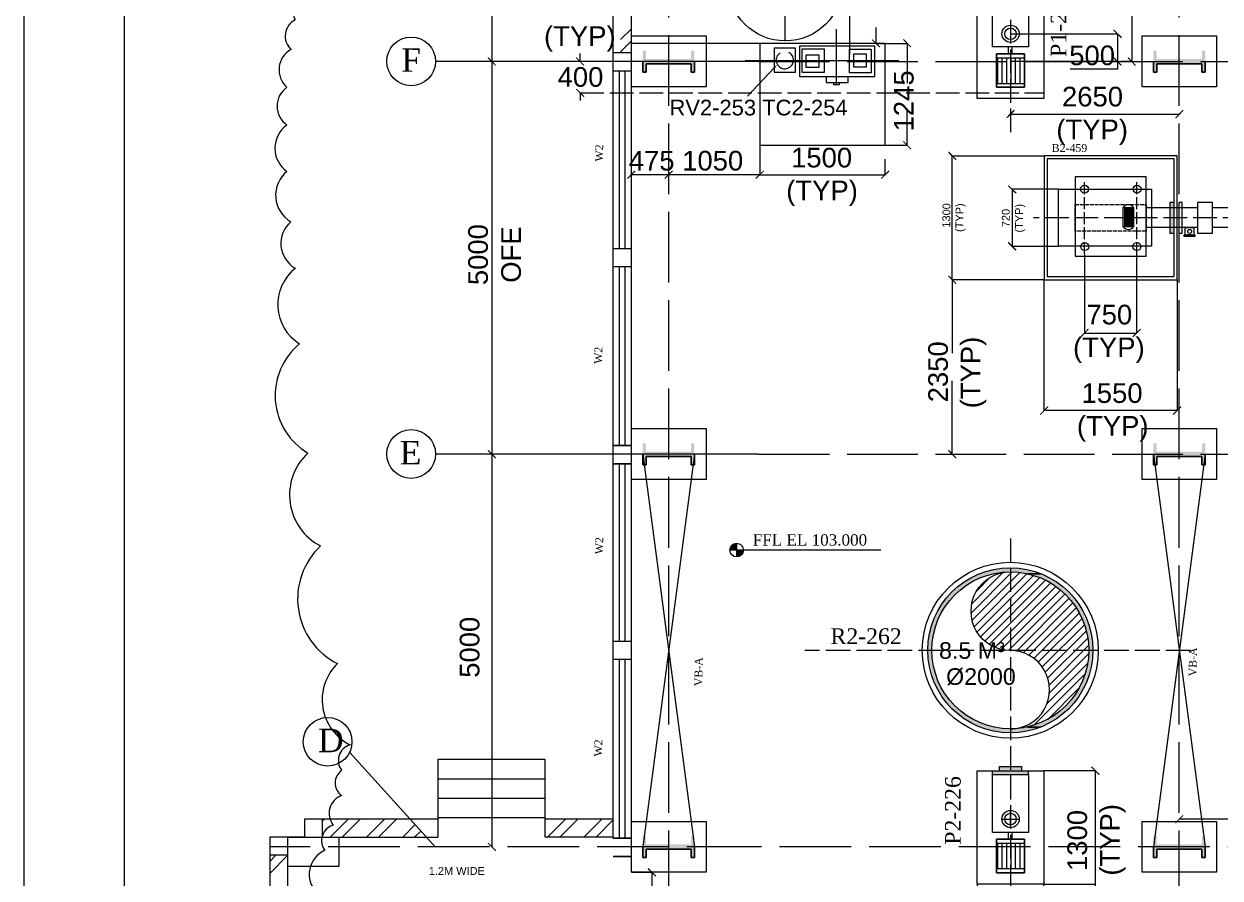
# Model space of a CAD drawing. Header units: inches. Extents: x 2602 to 127694, y 109 to 91908.
# Drawn here: x 2602 to 17827, y 41277 to 52152 of the extents above; entities that cross this region are included whole.
import ezdxf

# ---------------------------------------------------------------- set-up
doc = ezdxf.new("R2010")
doc.units = ezdxf.units.IN
doc.header["$MEASUREMENT"] = 0
doc.linetypes.add('PDF_IMPORT', pattern=[1, 0.8, -0.2])
doc.layers.add('PDF_Geometry', color=7, linetype='Continuous')
doc.layers.add('PDF_Solid Fills', color=7, linetype='Continuous', true_color=0x724639)
doc.layers.add('PDF_Text', color=230, linetype='Continuous', true_color=0xff007f)
doc.styles.add('PDF Arial', font='arial.ttf')
doc.styles.add('PDF Times New Roman', font='times.ttf')

msp = doc.modelspace()

# ---------------------------------------------------------------- hatches: boundary and pattern name
at = {"layer": 'PDF_Solid Fills', "true_color": 0x00b8b8, "transparency": 33554559}
for points in [[(16566, 51969), (16579, 51982), (16477, 52080), (16467, 52070)], [(13401, 51959), (13391, 51949), (13489, 51851), (13502, 51860)], [(13889, 51851), (13899, 51860), (13801, 51959), (13791, 51949)], [(8612, 51627), (8513, 51729), (8503, 51719), (8602, 51618)], [(9737, 51627), (9635, 51729), (9625, 51719), (9727, 51618)], [(16477, 51729), (16467, 51719), (16566, 51618), (16579, 51627)], [(16658, 51729), (16648, 51719), (16746, 51618), (16756, 51627)], [(9727, 51217), (9737, 51231), (9635, 51329), (9625, 51319)], [(15214, 51047), (15201, 51060), (15103, 50958), (15113, 50948)], [(17255, 50958), (17265, 50948), (17363, 51047), (17353, 51060)], [(13801, 50660), (13791, 50650), (13889, 50552), (13899, 50561)], [(14463, 50417), (14473, 50427), (14375, 50529), (14365, 50516)], [(10389, 50276), (10376, 50286), (10278, 50187), (10288, 50178)], [(10852, 50286), (10753, 50187), (10763, 50178), (10865, 50276)], [(12013, 50286), (11911, 50187), (11921, 50178), (12023, 50276)], [(13509, 50187), (13519, 50178), (13620, 50276), (13607, 50286)], [(15224, 49991), (15237, 50001), (15136, 50099), (15126, 50089)], [(15136, 49377), (15126, 49364), (15224, 49266), (15237, 49276)], [(14365, 48938), (14463, 48839), (14473, 48849), (14375, 48951)], [(16156, 48262), (16146, 48272), (16048, 48173), (16057, 48160)], [(16710, 48173), (16720, 48160), (16822, 48262), (16809, 48272)], [(15644, 47275), (15634, 47285), (15533, 47183), (15542, 47173)], [(17225, 47183), (17235, 47173), (17337, 47275), (17327, 47285)], [(8612, 46629), (8513, 46730), (8503, 46717), (8602, 46619)], [(14375, 46730), (14365, 46717), (14463, 46619), (14473, 46629)], [(15300, 42696), (15018, 42696), (15018, 42643), (14929, 42643), (14929, 42594), (15388, 42594), (15388, 42643), (15300, 42643)], [(16284, 42591), (16297, 42600), (16195, 42699), (16185, 42689)], [(17363, 42072), (17353, 42082), (17255, 41984), (17265, 41974)], [(8513, 41728), (8503, 41718), (8602, 41620), (8612, 41630)], [(10642, 41295), (10652, 41305), (10550, 41407), (10540, 41393)]]:
    msp.add_hatch(color=132, dxfattribs=at).paths.add_polyline_path(points)
at = {"layer": 'PDF_Solid Fills', "transparency": 33554559}
for points in [[(11137, 51539), (11137, 51811), (11095, 51811), (11095, 51706), (10521, 51706), (10521, 51811), (10478, 51811), (10478, 51539), (10521, 51539), (10521, 51644), (11095, 51644), (11095, 51539)], [(17638, 51539), (17638, 51811), (17596, 51811), (17596, 51706), (17022, 51706), (17022, 51811), (16979, 51811), (16979, 51539), (17022, 51539), (17022, 51644), (17596, 51644), (17596, 51539)], [(11137, 46540), (11137, 46812), (11095, 46812), (11095, 46704), (10521, 46704), (10521, 46812), (10478, 46812), (10478, 46540), (10521, 46540), (10521, 46645), (11095, 46645), (11095, 46540)], [(17638, 46540), (17638, 46812), (17596, 46812), (17596, 46704), (17022, 46704), (17022, 46812), (16979, 46812), (16979, 46540), (17022, 46540), (17022, 46645), (17596, 46645), (17596, 46540)], [(11137, 41541), (11137, 41810), (11095, 41810), (11095, 41705), (10521, 41705), (10521, 41810), (10478, 41810), (10478, 41541), (10521, 41541), (10521, 41646), (11095, 41646), (11095, 41541)], [(17638, 41541), (17638, 41810), (17596, 41810), (17596, 41705), (17022, 41705), (17022, 41810), (16979, 41810), (16979, 41541), (17022, 41541), (17022, 41646), (17596, 41646), (17596, 41541)]]:
    msp.add_hatch(color=256, dxfattribs=at).paths.add_polyline_path(points)
at = {"layer": 'PDF_Solid Fills', "true_color": 0xb85b5b, "transparency": 33554559}
for points in [[(17186, 49879), (17186, 49489), (17242, 49489), (17242, 49879)], [(17511, 49463), (17465, 49463), (17465, 49469), (17409, 49469), (17409, 49463), (17366, 49463), (17366, 49449), (17511, 49449)]]:
    msp.add_hatch(color=13, dxfattribs=at).paths.add_polyline_path(points)
at = {"layer": 'PDF_Solid Fills', "true_color": 0x5bb8b8, "transparency": 33554559}
h = msp.add_hatch(color=123, dxfattribs=at)
h.paths.add_polyline_path([(11672, 45451), (11672, 45366), (11688, 45366), (11701, 45369), (11715, 45376), (11728, 45385), (11737, 45395), (11747, 45408), (11754, 45421), (11757, 45435), (11757, 45451)])
h.paths.add_polyline_path([(11672, 45536), (11659, 45536), (11642, 45530), (11629, 45523), (11619, 45517), (11606, 45507), (11593, 45480), (11590, 45464), (11587, 45451), (11672, 45451)])
at = {"layer": 'PDF_Solid Fills', "true_color": 0x00dd37, "transparency": 33554559}
h = msp.add_hatch(color=102, dxfattribs=at)
h.paths.add_polyline_path([(15267, 43181), (15155, 43175), (15044, 43181), (14932, 43197), (14824, 43230), (14785, 43247), (14719, 43273), (14663, 43306), (14624, 43329), (14558, 43375), (14532, 43391), (14463, 43453), (14447, 43466), (14385, 43539), (14371, 43552), (14316, 43634), (14309, 43640), (14257, 43732), (14253, 43739), (14214, 43837), (14211, 43844), (14181, 43949), (14181, 43952), (14162, 44060), (14162, 44063), (14155, 44175), (14162, 44286), (14181, 44398), (14211, 44503), (14214, 44510), (14253, 44608), (14257, 44615), (14309, 44706), (14316, 44716), (14371, 44798), (14385, 44808), (14447, 44880), (14463, 44897), (14532, 44956), (14558, 44975), (14624, 45021), (14663, 45044), (14719, 45074), (14785, 45100), (14824, 45116), (14932, 45149), (15044, 45169), (15155, 45175), (15267, 45169), (15375, 45149), (15378, 45149), (15483, 45116), (15526, 45100), (15588, 45074), (15647, 45044), (15687, 45021), (15752, 44975), (15779, 44956), (15844, 44897), (15861, 44880), (15926, 44808), (15936, 44798), (15995, 44716), (16002, 44706), (16051, 44615), (16054, 44608), (16097, 44510), (16100, 44503), (16130, 44398), (16149, 44286), (16156, 44175), (16149, 44063), (16149, 44060), (16130, 43952), (16130, 43949), (16100, 43844), (16097, 43837), (16054, 43739), (16051, 43732), (16002, 43640), (15995, 43634), (15936, 43552), (15926, 43539), (15861, 43466), (15844, 43453), (15779, 43391), (15752, 43375), (15687, 43329), (15647, 43306), (15588, 43273), (15526, 43247), (15483, 43230), (15378, 43197), (15375, 43197)])
h.paths.add_polyline_path([(15470, 43175), (15487, 43181), (15542, 43197), (15611, 43230), (15647, 43247), (15690, 43273), (15743, 43306), (15772, 43329), (15834, 43375), (15854, 43391), (15930, 43466), (15992, 43539), (15998, 43552), (16054, 43634), (16057, 43640), (16107, 43732), (16110, 43739), (16149, 43837), (16149, 43844), (16179, 43949), (16179, 43952), (16199, 44060), (16199, 44063), (16205, 44175), (16199, 44286), (16179, 44398), (16149, 44503), (16149, 44510), (16110, 44608), (16107, 44615), (16057, 44706), (16054, 44716), (15998, 44798), (15992, 44808), (15930, 44880), (15916, 44897), (15854, 44956), (15834, 44975), (15772, 45021), (15743, 45044), (15690, 45074), (15647, 45100), (15611, 45116), (15542, 45149), (15487, 45169), (15470, 45175), (15434, 45185), (15326, 45208), (15211, 45221), (15096, 45221), (14985, 45208), (14873, 45185), (14841, 45175), (14821, 45169), (14765, 45149), (14699, 45116), (14663, 45100), (14617, 45074), (14565, 45044), (14476, 44975), (14457, 44956), (14391, 44897), (14381, 44880), (14319, 44808), (14312, 44798), (14257, 44716), (14250, 44706), (14201, 44615), (14201, 44608), (14162, 44510), (14158, 44503), (14129, 44398), (14112, 44286), (14106, 44175), (14112, 44063), (14112, 44060), (14129, 43952), (14129, 43949), (14158, 43844), (14162, 43837), (14201, 43739), (14201, 43732), (14250, 43640), (14257, 43634), (14312, 43552), (14319, 43539), (14381, 43466), (14391, 43453), (14457, 43391), (14476, 43375), (14565, 43306), (14617, 43273), (14663, 43247), (14699, 43230), (14765, 43197), (14821, 43181), (14841, 43175), (14873, 43161), (14985, 43138), (15096, 43125), (15211, 43125), (15326, 43138), (15434, 43161)], flags=0)

# ---------------------------------------------------------------- linework, layer by layer
at = {"layer": 'PDF_Geometry', "lineweight": 0}
for points in [[(2602, 109), (89044, 109), (104569, 109), (127694, 109), (127694, 91908), (104569, 91908), (2602, 91908)], [(15159, 51345), (14982, 51345), (14982, 51772), (15159, 51772), (14982, 51772), (14982, 51345)], [(15159, 51345), (15336, 51345), (15336, 51772), (15159, 51772), (15336, 51772), (15336, 51345)], [(15159, 41344), (14982, 41344), (14982, 41774), (15159, 41774), (14982, 41774), (14982, 41344)], [(15159, 41344), (15336, 41344), (15336, 41774), (15159, 41774), (15336, 41774), (15336, 41344)]]:
    msp.add_lwpolyline(points, close=True, dxfattribs=at)
for points in [[(104569, 90632), (3878, 90632), (3878, 13355)], [(6001, 51828), (6001, 51828)], [(15136, 51772), (15136, 51860)], [(15182, 51772), (15182, 51860)], [(14982, 51719), (15336, 51719)], [(14995, 51719), (14995, 51395)], [(15050, 51719), (15050, 51395)], [(15109, 51719), (15109, 51395)], [(15165, 51719), (15165, 51395)], [(15221, 51719), (15221, 51395)], [(15280, 51719), (15280, 51395)], [(5948, 51345), (5948, 51345)], [(14982, 51395), (15336, 51395)], [(5948, 50863), (5948, 50863)], [(5948, 50273), (5948, 50273)], [(6001, 49630), (6001, 49630)], [(6056, 49043), (6056, 49043)], [(6109, 48078), (6109, 48078)], [(6217, 46684), (6217, 46684)], [(6378, 45507), (6378, 45507)], [(6591, 44008), (6591, 44008)], [(6752, 42968), (6752, 42968)], [(6643, 42646), (6643, 42646)], [(6643, 42325), (6643, 42325)], [(6538, 41951), (6538, 41951)], [(14982, 41721), (15336, 41721)], [(14995, 41721), (14995, 41397)], [(15050, 41721), (15050, 41397)], [(15109, 41721), (15109, 41397)], [(15136, 41774), (15136, 41859)], [(15165, 41721), (15165, 41397)], [(15182, 41774), (15182, 41859)], [(15221, 41721), (15221, 41397)], [(15280, 41721), (15280, 41397)], [(6430, 41630), (6430, 41630)], [(14982, 41397), (15336, 41397)]]:
    msp.add_lwpolyline(points, dxfattribs=at)
at = {"layer": 'PDF_Geometry', "color": 30, "linetype": 'PDF_IMPORT', "lineweight": 0, "ltscale": 1125.093782, "true_color": 0xff7f00}
for points in [[(10809, 17356), (10809, 85751)], [(17307, 17356), (17307, 83868), (17307, 77377)], [(11954, 51673), (103310, 51673)], [(11954, 46674), (103310, 46674)]]:
    msp.add_lwpolyline(points, dxfattribs=at)
at = {"layer": 'PDF_Geometry', "color": 12, "linetype": 'PDF_IMPORT', "lineweight": 0, "ltscale": 15816.91609, "true_color": 0xdd0000}
msp.add_lwpolyline([(33514, 25970), (10104, 25970), (10104, 77377)], dxfattribs=at)
at = {"layer": 'PDF_Geometry', "color": 12, "linetype": 'PDF_IMPORT', "lineweight": 0, "ltscale": 15587.305114, "true_color": 0xdd0000}
msp.add_lwpolyline([(10334, 41675), (10334, 77147), (91708, 77147)], dxfattribs=at)
at = {"layer": 'PDF_Geometry', "color": 132, "lineweight": 0, "true_color": 0x00b8b8}
for points in [[(9897, 56672), (9625, 56672), (8559, 56672), (8559, 53996), (8559, 51673), (8559, 48997), (8559, 46674), (8559, 43998), (8559, 41675)], [(16563, 54173), (16704, 54173), (16704, 52746), (16704, 51673), (16563, 51673)], [(13446, 52106), (13446, 51903), (13565, 51903), (13843, 51903), (13843, 51398)], [(15159, 52024), (16523, 52024), (16523, 51673), (15165, 51673)], [(15159, 52024), (15159, 52024)], [(9681, 51673), (9681, 51775)], [(13565, 51903), (13565, 51903)], [(11564, 51673), (9681, 51673), (9681, 51746)], [(9681, 51673), (9681, 51673)], [(9681, 51673), (9681, 51673)], [(9681, 51673), (9681, 51673)], [(11564, 51673), (11564, 51673)], [(13446, 51673), (13565, 51673)], [(15165, 51673), (15165, 51673)], [(16523, 51673), (16523, 51575), (15920, 51575)], [(16523, 51673), (16523, 51673)], [(9681, 51273), (9681, 51273)], [(9681, 51273), (9681, 51175)], [(9681, 51273), (9681, 51273)], [(13565, 50607), (13843, 50607), (13843, 51040)], [(15159, 51004), (15159, 51004)], [(15159, 51004), (17307, 51004)], [(17307, 51004), (17307, 51004)], [(10809, 50607), (10809, 50607)], [(11967, 50604), (11967, 50230), (10809, 50230), (10809, 50604)], [(11967, 50607), (11967, 50607)], [(11967, 50430), (11967, 50230), (13565, 50230), (13565, 50430)], [(17281, 48895), (17281, 47229), (15588, 47229), (15588, 48895), (14417, 48895), (14417, 49505), (14417, 50473), (15588, 50473)], [(10334, 50233), (10334, 50233)], [(10809, 50230), (10334, 50230)], [(10809, 50233), (10809, 50233)], [(10809, 50230), (10809, 50230)], [(15769, 50046), (15182, 50046), (15182, 49508), (15182, 49322), (15769, 49322)], [(16100, 49223), (16100, 48216), (16766, 48216), (16766, 49223)], [(14417, 48895), (14417, 48895)], [(14417, 48895), (14417, 47960)], [(14417, 46674), (14417, 47606)], [(14417, 46674), (14417, 46674)], [(14736, 41200), (14736, 40790), (15582, 40790), (15582, 41200), (16241, 41200), (16241, 41744), (16241, 42643), (15582, 42643)], [(14929, 42594), (14929, 42643)], [(15018, 42643), (15018, 42696), (15159, 42696), (15300, 42696), (15300, 42643)], [(15388, 42594), (15388, 42643)], [(17307, 42026), (17307, 42026)], [(19984, 42026), (17307, 42026)], [(10334, 41351), (10596, 41351), (10596, 40928)], [(10334, 41351), (10334, 41351)], [(10596, 41351), (10596, 41351)]]:
    msp.add_lwpolyline(points, dxfattribs=at)
at = {"layer": 'PDF_Geometry', "linetype": 'PDF_IMPORT', "lineweight": 0, "ltscale": 377.218032}
for points in [[(15159, 55600), (15159, 50775)], [(9681, 51273), (15582, 51273)], [(22313, 49682), (15454, 49682)], [(15159, 45599), (15159, 40773)]]:
    msp.add_lwpolyline(points, dxfattribs=at)
at = {"layer": 'PDF_Geometry', "color": 4, "lineweight": 0}
for points in [[(13109, 51903), (10334, 51903), (10334, 53573), (13109, 53573)], [(11967, 50607), (13565, 50607), (13565, 51903), (11967, 51903)], [(12151, 51539), (12423, 51539), (12423, 51841), (12151, 51841)], [(13433, 51870), (12476, 51870), (12476, 51483), (13433, 51483)], [(12508, 51834), (12790, 51834), (12790, 51532), (12508, 51532)], [(13109, 51831), (13387, 51831), (13387, 51529), (13109, 51529)], [(13164, 51769), (13322, 51769), (13322, 51601), (13164, 51601)], [(12558, 51759), (12722, 51759), (12722, 51595), (12558, 51595)], [(12912, 51404), (12977, 51404), (12977, 51378), (12912, 51378)]]:
    msp.add_lwpolyline(points, close=True, dxfattribs=at)
for points in [[(13112, 52661), (13109, 51759)], [(12292, 51933), (12292, 52516)], [(12945, 51378), (12945, 52083)], [(13738, 51680), (11783, 51680)], [(12157, 51598), (11813, 51231), (11810, 51231)], [(12813, 51483), (12813, 51404), (13095, 51404), (13095, 51483)], [(12794, 50309), (12794, 50309)]]:
    msp.add_lwpolyline(points, dxfattribs=at)
at = {"layer": 'PDF_Geometry', "color": 132, "lineweight": 0, "true_color": 0x00b8b8}
for points in [[(15159, 51201), (14736, 51201), (14736, 52644), (15159, 52644), (15582, 52644), (15582, 51201)], [(15159, 52595), (15388, 52595), (15388, 51860), (15159, 51860), (14929, 51860), (14929, 52595)], [(15159, 41200), (14736, 41200), (14736, 42643), (15159, 42643), (15582, 42643), (15582, 41200)], [(15159, 42594), (15388, 42594), (15388, 41859), (15159, 41859), (14929, 41859), (14929, 42594)]]:
    msp.add_lwpolyline(points, close=True, dxfattribs=at)
at = {"layer": 'PDF_Geometry', "lineweight": 0}
for points in [[(6216, 52524, 0.520564), (6055, 52203, 0.520567), (6001, 51828)], [(6004, 51827, 0.52057), (5949, 51345, 0.520542), (5950, 50864, 0.520541), (5949, 50274, 0.524096), (6001, 49633, 0.520574), (6055, 49041)], [(6058, 49041, 0.52057), (6111, 48078, 0.52057), (6217, 46688, 0.520542), (6378, 45506, 0.520572), (6592, 44009)], [(6648, 42647, 0.52054), (6646, 42328, 0.520565), (6540, 41952, 0.520564), (6432, 41629)], [(6433, 41631, 0.520572), (6326, 41096, 0.52054), (6326, 40776)]]:
    msp.add_lwpolyline(points, format="xyb", dxfattribs=at)
at = {"layer": 'PDF_Geometry', "color": 12, "lineweight": 0, "true_color": 0xdd0000}
for points in [[(10196, 51952), (10334, 52090)], [(10196, 51798), (10334, 51936)], [(10334, 51782), (10104, 51782)], [(10334, 51549), (10104, 51549)], [(10179, 51559), (10179, 49289)], [(10252, 51559), (10252, 49282)], [(10334, 49289), (10104, 49289)], [(10334, 49059), (10104, 49059)], [(10179, 49059), (10179, 46789)], [(10252, 49059), (10252, 46783)], [(10334, 46783), (10104, 46783)], [(10334, 46550), (10104, 46550)], [(10179, 46560), (10179, 44290)], [(10252, 46560), (10252, 44283)], [(10334, 44290), (10104, 44290)], [(10334, 44060), (10104, 44060)], [(10179, 44060), (10179, 41790)], [(10252, 44060), (10252, 41784)], [(7870, 42026), (6174, 42026), (6174, 41797), (7870, 41797)], [(6404, 42010), (6424, 42026)], [(6404, 41797), (6404, 42026)], [(6499, 41797), (6729, 42026)], [(6653, 41797), (6883, 42026)], [(6962, 41797), (7191, 42026)], [(7116, 41797), (7345, 42026)], [(10104, 42026), (9235, 42026)], [(9268, 41797), (9497, 42026)], [(9422, 41797), (9651, 42026)], [(9730, 41797), (9960, 42026)], [(15047, 42026), (15136, 42026)], [(15083, 42026), (15142, 42026)], [(15146, 42026), (15169, 42026)], [(15152, 42026), (15165, 42026)], [(15159, 42049), (15159, 42138)], [(15159, 42040), (15159, 42099)], [(15159, 42013), (15159, 42036)], [(15159, 42020), (15159, 42033)], [(15172, 42026), (15231, 42026)], [(15182, 42026), (15270, 42026)], [(7424, 41797), (7582, 41958)], [(7575, 41797), (7654, 41876)], [(9884, 41797), (10104, 42017)], [(15159, 41951), (15159, 42010)], [(15159, 41915), (15159, 42004)], [(6174, 41797), (5961, 41797), (5732, 41797), (5732, 36568), (5961, 36568)], [(10104, 41797), (9235, 41797)], [(10334, 41784), (10104, 41784)], [(5732, 41489), (5807, 41567)], [(5732, 41334), (5961, 41567), (5732, 41567)], [(5732, 36798), (5961, 36798), (5961, 41423)], [(10334, 41551), (10104, 41551)]]:
    msp.add_lwpolyline(points, dxfattribs=at)
at = {"layer": 'PDF_Geometry', "color": 17, "lineweight": 0, "true_color": 0x724639}
for points in [[(10334, 51998), (11285, 51998), (11285, 51349), (10334, 51349)], [(10334, 51998), (11285, 51998), (11285, 51349), (10334, 51349)], [(16835, 51998), (17783, 51998), (17783, 51349), (16835, 51349)], [(16835, 51998), (17783, 51998), (17783, 51349), (16835, 51349)], [(10809, 51644), (11095, 51644), (11095, 51539), (11137, 51539), (11137, 51677), (11137, 51539), (11095, 51539), (11095, 51644), (10809, 51644), (10521, 51644), (10521, 51539), (10478, 51539), (10478, 51677), (10478, 51539), (10521, 51539), (10521, 51644)], [(10809, 51644), (11095, 51644), (11095, 51539), (11137, 51539), (11137, 51677), (11137, 51539), (11095, 51539), (11095, 51644), (10809, 51644), (10521, 51644), (10521, 51539), (10478, 51539), (10478, 51677), (10478, 51539), (10521, 51539), (10521, 51644)], [(17307, 51644), (17596, 51644), (17596, 51539), (17638, 51539), (17638, 51677), (17638, 51539), (17596, 51539), (17596, 51644), (17307, 51644), (17022, 51644), (17022, 51539), (16979, 51539), (16979, 51677), (16979, 51539), (17022, 51539), (17022, 51644)], [(17307, 51644), (17596, 51644), (17596, 51539), (17638, 51539), (17638, 51677), (17638, 51539), (17596, 51539), (17596, 51644), (17307, 51644), (17022, 51644), (17022, 51539), (16979, 51539), (16979, 51677), (16979, 51539), (17022, 51539), (17022, 51644)], [(10334, 46999), (11285, 46999), (11285, 46350), (10334, 46350)], [(10334, 46999), (11285, 46999), (11285, 46350), (10334, 46350)], [(16835, 46999), (17783, 46999), (17783, 46350), (16835, 46350)], [(16835, 46999), (17783, 46999), (17783, 46350), (16835, 46350)], [(10809, 46645), (11095, 46645), (11095, 46540), (11137, 46540), (11137, 46674), (11137, 46540), (11095, 46540), (11095, 46645), (10809, 46645), (10521, 46645), (10521, 46540), (10478, 46540), (10478, 46674), (10478, 46540), (10521, 46540), (10521, 46645)], [(10809, 46645), (11095, 46645), (11095, 46540), (11137, 46540), (11137, 46674), (11137, 46540), (11095, 46540), (11095, 46645), (10809, 46645), (10521, 46645), (10521, 46540), (10478, 46540), (10478, 46674), (10478, 46540), (10521, 46540), (10521, 46645)], [(17307, 46645), (17596, 46645), (17596, 46540), (17638, 46540), (17638, 46674), (17638, 46540), (17596, 46540), (17596, 46645), (17307, 46645), (17022, 46645), (17022, 46540), (16979, 46540), (16979, 46674), (16979, 46540), (17022, 46540), (17022, 46645)], [(17307, 46645), (17596, 46645), (17596, 46540), (17638, 46540), (17638, 46674), (17638, 46540), (17596, 46540), (17596, 46645), (17307, 46645), (17022, 46645), (17022, 46540), (16979, 46540), (16979, 46674), (16979, 46540), (17022, 46540), (17022, 46645)], [(10334, 41997), (11285, 41997), (11285, 41351), (10334, 41351)], [(10334, 41997), (11285, 41997), (11285, 41351), (10334, 41351)], [(16835, 41997), (17783, 41997), (17783, 41351), (16835, 41351)], [(16835, 41997), (17783, 41997), (17783, 41351), (16835, 41351)], [(10809, 41646), (11095, 41646), (11095, 41541), (11137, 41541), (11137, 41675), (11137, 41541), (11095, 41541), (11095, 41646), (10809, 41646), (10521, 41646), (10521, 41541), (10478, 41541), (10478, 41675), (10478, 41541), (10521, 41541), (10521, 41646)], [(10809, 41646), (11095, 41646), (11095, 41541), (11137, 41541), (11137, 41675), (11137, 41541), (11095, 41541), (11095, 41646), (10809, 41646), (10521, 41646), (10521, 41541), (10478, 41541), (10478, 41675), (10478, 41541), (10521, 41541), (10521, 41646)], [(17307, 41646), (17596, 41646), (17596, 41541), (17638, 41541), (17638, 41675), (17638, 41541), (17596, 41541), (17596, 41646), (17307, 41646), (17022, 41646), (17022, 41541), (16979, 41541), (16979, 41675), (16979, 41541), (17022, 41541), (17022, 41646)], [(17307, 41646), (17596, 41646), (17596, 41541), (17638, 41541), (17638, 41675), (17638, 41541), (17596, 41541), (17596, 41646), (17307, 41646), (17022, 41646), (17022, 41541), (16979, 41541), (16979, 41675), (16979, 41541), (17022, 41541), (17022, 41646)]]:
    msp.add_lwpolyline(points, close=True, dxfattribs=at)
at = {"layer": 'PDF_Geometry', "color": 30, "lineweight": 0, "true_color": 0xff7f00}
for points in [[(11954, 51673), (7837, 51673)], [(11954, 46674), (7837, 46674)], [(6745, 42879), (7837, 41675)]]:
    msp.add_lwpolyline(points, dxfattribs=at)
at = {"layer": 'PDF_Geometry', "color": 162, "lineweight": 0, "true_color": 0x002db8}
for points in [[(17281, 50473), (15588, 50473), (15588, 48895), (17281, 48895), (17281, 49682)], [(17242, 50434), (15628, 50434), (15628, 48934), (17242, 48934), (17242, 49682)], [(16887, 50207), (15982, 50207), (15982, 49194), (16887, 49194), (16887, 49682)]]:
    msp.add_lwpolyline(points, close=True, dxfattribs=at)
at = {"layer": 'PDF_Geometry', "linetype": 'PDF_IMPORT', "lineweight": 0, "ltscale": 190.249094}
for points in [[(16100, 49223), (16100, 50174)], [(16766, 49223), (16766, 50174)]]:
    msp.add_lwpolyline(points, dxfattribs=at)
at = {"layer": 'PDF_Geometry', "color": 13, "lineweight": 0, "true_color": 0xb85b5b}
for points in [[(16435, 49322), (15769, 49322), (15769, 50046), (16435, 50046), (16953, 50046), (16953, 49322)], [(17186, 49840), (17186, 49682), (17186, 49525), (17186, 49489), (17242, 49489), (17242, 49682), (17242, 49879), (17186, 49879)], [(17304, 49879), (17304, 49489), (17343, 49489), (17343, 49879)], [(17540, 49879), (17540, 49489), (17730, 49489), (17730, 49682), (17730, 49879)], [(17383, 49558), (17494, 49558), (17494, 49463), (17383, 49463)]]:
    msp.add_lwpolyline(points, close=True, dxfattribs=at)
at = {"layer": 'PDF_Geometry', "color": 13, "linetype": 'PDF_IMPORT', "lineweight": 0, "ltscale": 62.322979, "true_color": 0xb85b5b}
msp.add_lwpolyline([(15982, 49512), (15982, 49853), (16435, 49853), (16887, 49853), (16887, 49512), (16435, 49512), (15982, 49512)], dxfattribs=at)
at = {"layer": 'PDF_Geometry', "color": 102, "lineweight": 0, "true_color": 0x00dd37}
msp.add_lwpolyline([(16592, 49814), (16727, 49814), (16727, 49568), (16592, 49568)], close=True, dxfattribs=at)
for points in [[(16609, 49814), (16609, 49568)], [(16625, 49814), (16625, 49568)], [(16641, 49814), (16641, 49568)], [(16654, 49814), (16654, 49568)], [(16671, 49814), (16671, 49568)], [(16687, 49814), (16687, 49568)], [(16704, 49814), (16704, 49568)], [(16717, 49814), (16717, 49568)], [(14657, 44651), (15178, 45172)], [(14663, 44765), (15064, 45166)], [(14670, 44559), (15277, 45166)], [(14696, 44477), (15369, 45152)], [(14729, 44936), (14893, 45100)], [(14732, 44408), (15451, 45129)], [(14775, 44346), (15529, 45100)], [(14831, 44293), (15602, 45067)], [(15542, 45149), (15375, 45149), (15542, 45149)], [(14890, 44250), (15670, 45031)], [(14962, 44214), (15736, 44988)], [(15041, 44188), (15795, 44943)], [(15132, 44175), (15851, 44890)], [(15234, 44168), (15903, 44838)], [(15319, 44145), (15949, 44779)], [(15392, 44113), (15995, 44716)], [(15457, 44073), (16034, 44651)], [(15513, 44024), (16067, 44578)], [(15562, 43965), (16100, 44503)], [(15602, 43899), (16123, 44421)], [(15631, 43824), (16143, 44332)], [(15159, 44175), (15159, 44175)], [(15651, 43735), (16153, 44237)], [(15621, 43496), (16143, 44014)], [(15654, 43634), (16153, 44132)], [(15451, 43220), (16110, 43876)], [(15634, 43296), (16031, 43693)], [(15195, 43175), (15195, 43175)], [(15313, 43188), (15333, 43207)], [(15542, 43197), (15378, 43197), (15542, 43197)], [(16241, 39173), (16241, 41675)]]:
    msp.add_lwpolyline(points, dxfattribs=at)
at = {"layer": 'PDF_Geometry', "color": 24, "lineweight": 0, "true_color": 0x942500}
for points in [[(17540, 49810), (16887, 49810)], [(19725, 49810), (17730, 49810)], [(17540, 49558), (16887, 49558)], [(19725, 49558), (17730, 49558)]]:
    msp.add_lwpolyline(points, dxfattribs=at)
at = {"layer": 'PDF_Geometry', "color": 13, "lineweight": 0, "true_color": 0xb85b5b}
for points in [[(17383, 49463), (17366, 49463), (17366, 49449), (17511, 49449), (17511, 49463), (17494, 49463)], [(17409, 49463), (17409, 49469), (17465, 49469), (17465, 49463)]]:
    msp.add_lwpolyline(points, dxfattribs=at)
at = {"layer": 'PDF_Geometry', "color": 12, "lineweight": 0, "true_color": 0xdd0000}
for points in [[(10104, 46783), (10334, 46783)], [(10104, 46550), (10334, 46550)], [(5961, 41797), (6611, 41797), (6611, 41423), (5961, 41423)], [(10104, 41784), (10334, 41784)], [(10104, 41551), (10334, 41551)]]:
    msp.add_lwpolyline(points, close=True, dxfattribs=at)
at = {"layer": 'PDF_Geometry', "color": 17, "lineweight": 0, "true_color": 0x724639}
for points in [[(10478, 46674), (11137, 41675)], [(11137, 46674), (10478, 41675)], [(16979, 46674), (17638, 41675)], [(17638, 46674), (16979, 41675)]]:
    msp.add_lwpolyline(points, dxfattribs=at)
at = {"layer": 'PDF_Geometry', "color": 123, "lineweight": 0, "true_color": 0x5bb8b8}
for points in [[(11672, 45536), (11672, 45366)], [(13509, 45451), (11757, 45451), (11587, 45451)]]:
    msp.add_lwpolyline(points, dxfattribs=at)
at = {"layer": 'PDF_Geometry', "color": 102, "lineweight": 0, "true_color": 0x00dd37}
msp.add_lwpolyline([(15157, 43175, 1.000002), (15157, 44175, -1.000002), (15157, 45175)], format="xyb", dxfattribs=at)
at = {"layer": 'PDF_Geometry', "linetype": 'PDF_IMPORT', "lineweight": 0, "ltscale": 393.618816}
msp.add_lwpolyline([(17452, 44175), (12541, 44175)], dxfattribs=at)
at = {"layer": 'PDF_Geometry', "color": 15, "lineweight": 0, "true_color": 0x944a4a}
for points in [[(9235, 41797), (9235, 42787), (7870, 42787), (7870, 41797)], [(9235, 42538), (7870, 42538)], [(9235, 42292), (7870, 42292)], [(9235, 42046), (7870, 42046)]]:
    msp.add_lwpolyline(points, dxfattribs=at)
at = {"layer": 'PDF_Geometry', "color": 30, "linetype": 'PDF_IMPORT', "lineweight": 0, "ltscale": 1141.494566, "true_color": 0xff7f00}
msp.add_lwpolyline([(103310, 41675), (11954, 41675), (5732, 41675)], dxfattribs=at)
at = {"layer": 'PDF_Geometry', "color": 4, "lineweight": 0}
msp.add_circle((12293, 52662), 727, dxfattribs=at)
at = {"layer": 'PDF_Geometry', "color": 102, "lineweight": 0, "true_color": 0x00dd37}
for centre, radius in [((15160, 52026), 110), ((15160, 52026), 73.8), ((15157, 44177), 1120), ((15157, 44177), 1051), ((15157, 44177), 999), ((15160, 42028), 110), ((15160, 42028), 73.8)]:
    msp.add_circle(centre, radius, dxfattribs=at)
at = {"layer": 'PDF_Geometry', "color": 30, "lineweight": 0, "true_color": 0xff7f00}
for centre in [(7531, 51675), (7531, 46676), (6468, 43012)]:
    msp.add_circle(centre, 310, dxfattribs=at)
at = {"layer": 'PDF_Geometry', "color": 24, "lineweight": 0, "true_color": 0x942500}
for centre in [(16102, 50048), (16771, 50048), (16105, 49317), (16768, 49317)]:
    msp.add_circle(centre, 50.8, dxfattribs=at)
at = {"layer": 'PDF_Geometry', "color": 13, "lineweight": 0, "true_color": 0xb85b5b}
msp.add_circle((17440, 49510), 24.6, dxfattribs=at)
at = {"layer": 'PDF_Geometry', "color": 123, "lineweight": 0, "true_color": 0x5bb8b8}
msp.add_circle((11674, 45453), 86.9, dxfattribs=at)
at = {"layer": 'PDF_Geometry', "color": 4, "lineweight": 0}
msp.add_arc((12287, 51691), 110, 122.3492, 61.3526, dxfattribs=at)
at = {"layer": 'PDF_Geometry', "color": 102, "lineweight": 0, "true_color": 0x00dd37}
for centre, start, end in [((16659, 49773), 33.0312, 146.9688), ((16659, 49612), 213.0312, 326.9688)]:
    msp.add_arc(centre, 77.1, start, end, dxfattribs=at)
at = {"layer": 'PDF_Geometry', "lineweight": 0}
for centre, radius, start, end in [((7039, 43547), 641, 133.8133, 243.8141), ((6812, 42773), 208, 106.5466, 216.546)]:
    msp.add_arc(centre, radius, start, end, dxfattribs=at)
at = {"layer": 'PDF_Solid Fills', "color": 4, "transparency": 33554559}
msp.add_solid([(12151, 51601), (12190, 51634), (12164, 51591)], dxfattribs=at)

# ---------------------------------------------------------------- texts
at = {"layer": 'PDF_Text', "color": 32, "true_color": 0xdd6d00, "char_height": 200, "attachment_point": 7, "rotation": 90, "style": 'PDF Times New Roman'}
for s, insert in [('P1-226', (15874, 51732)), ('P2-226', (14529, 41702))]:
    msp.add_mtext(s, dxfattribs=dict(at, insert=insert))
at = {"layer": 'PDF_Text', "color": 132, "true_color": 0x00b8b8, "char_height": 250, "attachment_point": 7, "style": 'PDF Arial'}
for s, insert in [('(TYP)', (9222, 51797)), ('500', (15907, 51623)), ('400', (9395, 51348)), ('2650', (15815, 51098)), ('(TYP)', (15743, 50609)), ('1500', (12367, 50321)), ('475 1050', (10301, 50282)), ('(TYP)', (12305, 49832)), ('750', (16126, 48323)), ('(TYP)', (15956, 47834)), ('1550', (16064, 47323)), ('(TYP)', (16005, 46834))]:
    msp.add_mtext(s, dxfattribs=dict(at, insert=insert))
at = {"layer": 'PDF_Text', "color": 30, "true_color": 0xff7f00, "char_height": 300, "attachment_point": 7, "style": 'PDF Times New Roman'}
for s, insert in [('F', (7404, 51542)), ('E', (7385, 46543)), ('D', (6345, 42879))]:
    msp.add_mtext(s, dxfattribs=dict(at, insert=insert))
at = {"layer": 'PDF_Text', "color": 132, "true_color": 0x00b8b8, "char_height": 250, "attachment_point": 7, "rotation": 90, "style": 'PDF Arial'}
for s, insert in [('1245', (13930, 50784)), ('5000', (8511, 48826)), ('OFE', (8931, 48856)), ('(TYP)', (14852, 47258)), ('2350', (14366, 47334)), ('5000', (8403, 43827)), ('(TYP)', (16626, 41308)), ('1300', (16137, 41367))]:
    msp.add_mtext(s, dxfattribs=dict(at, insert=insert))
at = {"layer": 'PDF_Text', "attachment_point": 7, "style": 'PDF Arial'}
for s, insert, char_height in [('RV2-253 TC2-254', (10819, 50984), 199.99), ('1.2M WIDE', (7755, 41318), 100)]:
    msp.add_mtext(s, dxfattribs=dict(at, insert=insert, char_height=char_height))
at = {"layer": 'PDF_Text', "char_height": 100, "attachment_point": 7}
for s, insert, rotation, style in [('W2', (9972, 50397), 88.2367, 'PDF Times New Roman'), ('1300', (14393, 49558), 89.3955, 'PDF Arial'), ('(TYP)', (14588, 49502), 89.4838, 'PDF Arial'), ('720', (15151, 49564), 90, 'PDF Arial'), ('(TYP)', (15346, 49495), 89.4889, 'PDF Arial'), ('W2', (9962, 47822), 88.2367, 'PDF Times New Roman'), ('W2', (9972, 45398), 88.2367, 'PDF Times New Roman'), ('VB-A', (17529, 43844), 88.956, 'PDF Times New Roman'), ('VB-A', (11238, 43719), 88.956, 'PDF Times New Roman'), ('W2', (9962, 42823), 88.2367, 'PDF Times New Roman')]:
    msp.add_mtext(s, dxfattribs=dict(at, insert=insert, rotation=rotation, style=style))
at = {"layer": 'PDF_Text', "color": 32, "true_color": 0xdd6d00, "attachment_point": 7}
for s, insert, char_height, style in [('B2-459', (15684, 50520), 100, 'PDF Times New Roman'), ('FFL EL 103.000', (11879, 45507), 144, 'PDF Times New Roman'), ('R2-262', (12869, 44254), 200, 'PDF Times New Roman'), ('8.5 M³', (14250, 44066), 211.4, 'PDF Arial'), ('Ø2000', (14340, 43729), 211.4, 'PDF Arial')]:
    msp.add_mtext(s, dxfattribs=dict(at, insert=insert, char_height=char_height, style=style))

doc.saveas('drawing.dxf')
